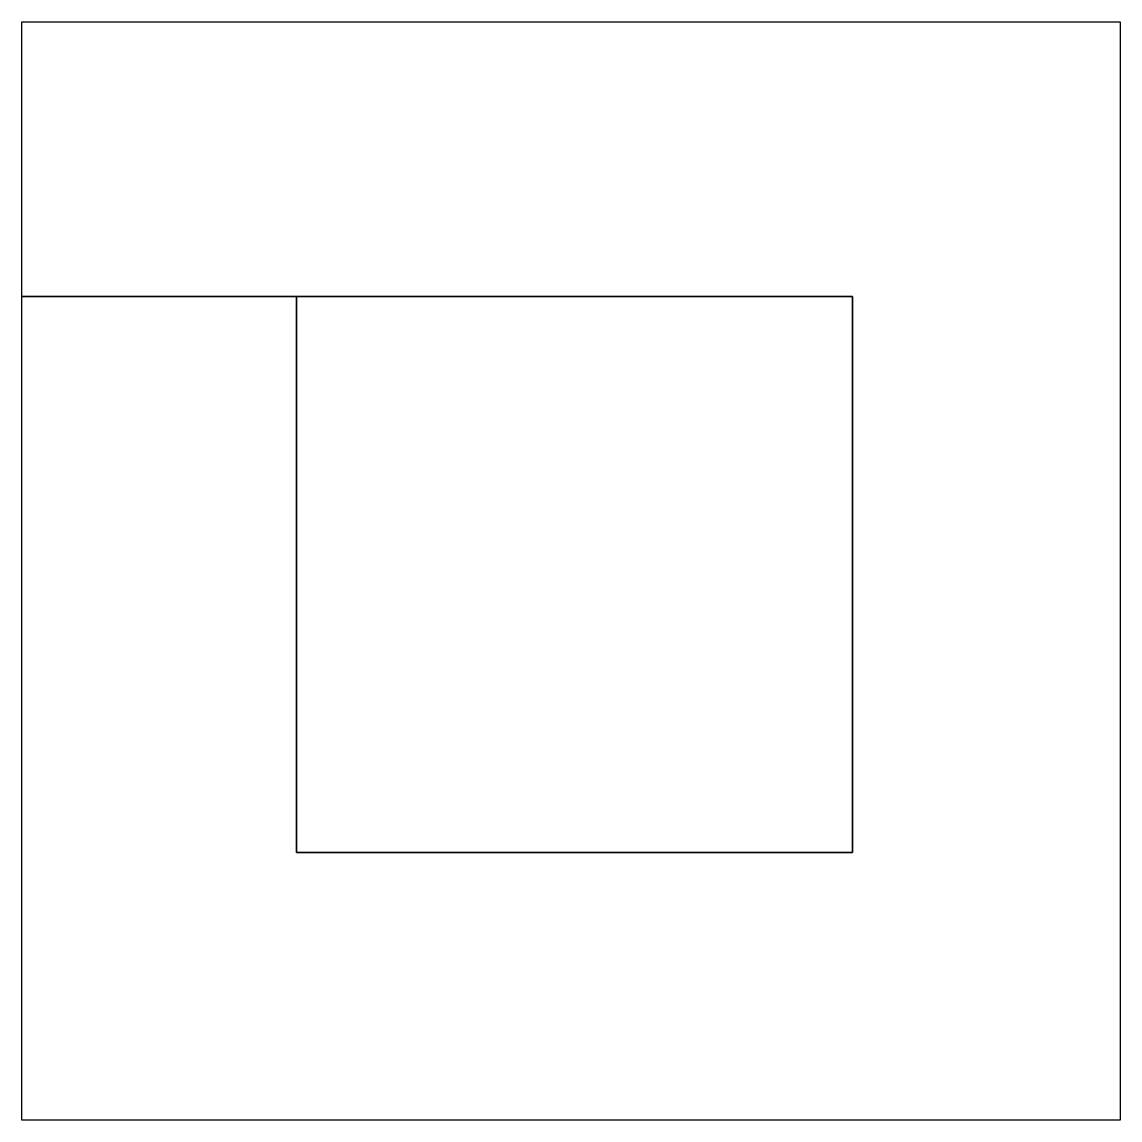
# Model space of a CAD drawing. Extents: x 0 to 1.6, y 0 to 1.6.
import ezdxf

# ---------------------------------------------------------------- set-up
doc = ezdxf.new("R2010")
doc.units = 0
for name, color, linetype in [('L100D0', 3, 'CONTINUOUS'), ('L1D0', 1, 'CONTINUOUS'), ('L2D0', 2, 'CONTINUOUS')]:
    doc.layers.add(name, color=color, linetype=linetype)

msp = doc.modelspace()

# ---------------------------------------------------------------- linework, layer by layer
at = {"layer": 'L100D0'}
msp.add_lwpolyline([(0, 0), (0, 1.2), (0.4, 1.2), (0.4, 0.39), (1.21, 0.39), (1.21, 1.2), (0, 1.2), (0, 1.6), (1.6, 1.6), (1.6, 0)], close=True, dxfattribs=at)
at = {"layer": 'L1D0'}
msp.add_lwpolyline([(0, 0), (0, 1.6), (1.6, 1.6), (1.6, 0)], close=True, dxfattribs=at)
at = {"layer": 'L2D0'}
msp.add_lwpolyline([(0.4, 0.39), (0.4, 1.2), (1.21, 1.2), (1.21, 0.39)], close=True, dxfattribs=at)

doc.saveas('drawing.dxf')
